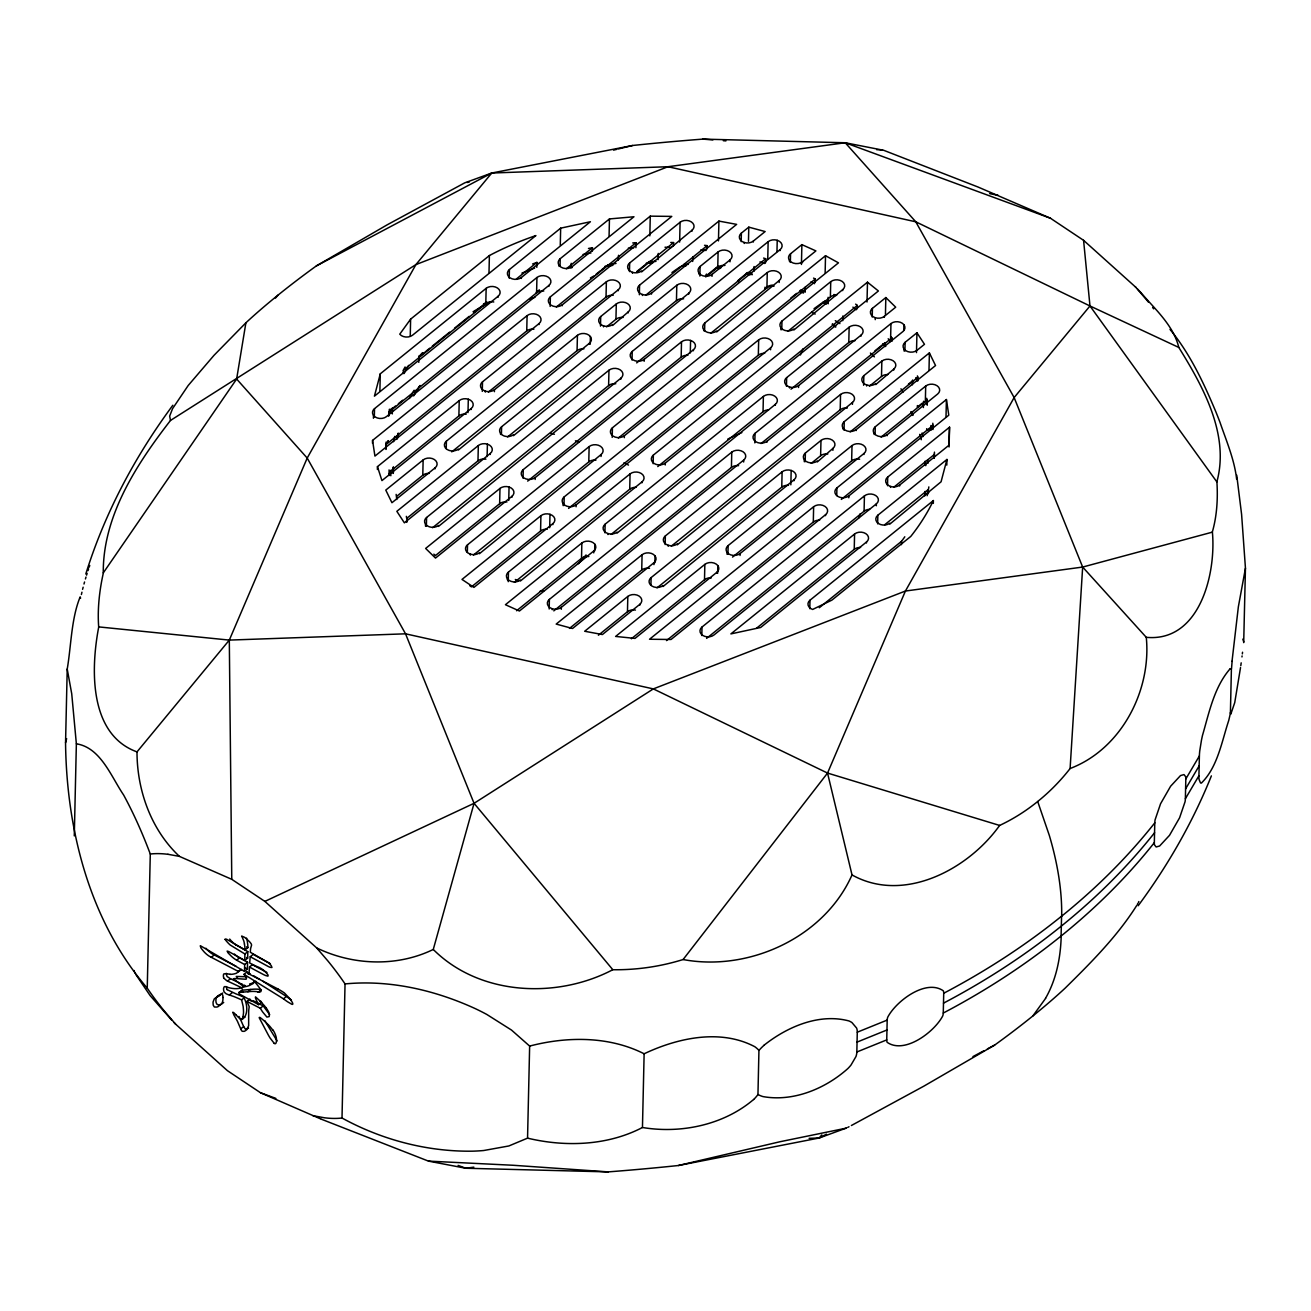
<?xml version="1.0" encoding="UTF-8"?>
<svg xmlns="http://www.w3.org/2000/svg" width="1311" height="1311" viewBox="0 0 1311 1311"><rect width="100%" height="100%" fill="white"/><g stroke="black" fill="none" stroke-linecap="round" stroke-linejoin="round"><path stroke-width="1.5" d="M320.785 1118.971L260.528 1092.751L227.426 1070.677L175.608 1024.153L164.399 1011.109A162.531 83.625 51.1 0 1 147.242 988.15C89.574 920.781 66.566 830.142 65.55 742.78L67.222 669.069C71.253 645.422 71.253 618.563 80.184 596.849A44.803 3.032 -84.5 0 1 80.545 598.357M74.285 835.877L76.366 743.812L71.728 693.798L67.222 669.069M147.242 988.15L150.29 854.035C142.702 833.796 133.935 813.984 123.611 794.974C111.156 776.702 100.685 747.532 76.366 743.812M238.143 971.271L241.486 969.419L238.651 971.598L210.71 956.997A14.913 7.669 51.1 0 1 204.024 951.77L202.353 949.787A22.713 11.684 51.1 0 1 200.96 947.951L200.239 945.805A4.031 2.065 51.1 0 1 200.993 946.083L244.501 971.402L244.665 964.519L247.566 962.159L239.569 957.849A15.142 7.784 51.1 0 1 234.407 954.064M244.665 964.519L236.668 960.209A17.977 9.243 51.1 0 1 228.999 953.769L228.884 953.752A12.831 6.604 51.1 0 1 228.016 952.769L227.131 951.13L228.556 951.491A19.681 10.127 51.1 0 1 229.982 952.278L244.747 960.471L244.895 953.982L247.812 951.639L228.212 940.184A22.582 11.619 51.1 0 0 226.41 939.135L225.082 939.299M244.501 971.402L247.418 969.042L247.566 962.159M244.747 960.471L247.664 958.112L247.812 951.639M342.007 1118.021L345.039 983.922C389.793 979.596 435.17 990.149 475.713 1008.831A160.139 105.208 21.6 0 1 486.807 1014.452L511.503 1030.069L529.644 1046.08L527.546 1138.145L508.865 1145.961L483.726 1150.517A160.139 105.208 21.6 0 1 472.484 1151.173C427.124 1151.812 381.73 1139.8 342.007 1118.021A162.515 83.625 51.1 0 1 324.341 1117.759L312.87 1115.677M372.488 443.249L372.553 440.414L527.088 315.64A8.013 5.867 1.3 0 1 538.395 315.296A8.013 5.867 1.3 0 1 539.018 323.604L539.001 324.554M373.422 418.242L373.488 415.407M374.323 417.144L374.52 408.655L536.936 277.506A8.013 5.867 1.3 0 1 548.244 277.162A8.013 5.867 1.3 0 1 548.867 285.47L548.85 286.421M377.388 469.469L377.453 466.634L459.227 400.609A8.013 5.867 1.3 0 1 470.551 400.265A8.013 5.867 1.3 0 1 471.173 408.557L471.157 409.524M379.895 390.809L380.288 373.815L486.152 288.338A8.013 5.867 1.3 0 1 497.459 287.994A8.013 5.867 1.3 0 1 498.082 296.302L498.065 297.253M385.745 447.772L385.811 444.937M385.991 448.657L386.024 444.56M386.008 449.46L386.073 442.118M386.286 443.642L388.105 440.643M388.662 416.226L389.367 409.229M389.416 475.27L389.056 469.912M392.284 413.932L392.431 407.672M396.774 499.491L396.151 494.378M403.264 373.553L403.346 370.259A274.294 200.927 1.3 0 1 405.083 366.949M410.245 336.14L410.622 319.147L489.396 255.547A288.944 211.661 1.3 0 1 535.92 235.57L412.572 335.174A8.013 5.867 1.3 0 1 399.757 334.174L410.622 319.147M407.197 521.27L406.344 516.337M418.783 362.36L418.93 356.1M396.856 496.197L422.781 475.254L423.142 459.932A8.013 5.867 1.3 0 1 434.449 459.587A8.013 5.867 1.3 0 1 435.072 467.896L435.055 468.846M425.501 526.17L425.551 524.253M426.386 526.121L426.583 517.501L608.96 370.226A8.013 5.867 1.3 0 1 620.267 369.899A8.013 5.867 1.3 0 1 620.89 378.191L620.873 379.158M438.497 526.416L620.89 378.191M446.232 448.804L446.412 441.135L577.43 335.337A8.013 5.867 1.3 0 1 588.737 335.01A8.013 5.867 1.3 0 1 589.36 343.302L589.344 344.269M458.326 450.05L589.36 343.302M389.482 471.976L458.883 415.931L459.227 400.609M467.994 412.621L468.306 399.2M467.339 552.455L467.519 544.802L589.131 446.592A8.013 5.867 1.3 0 1 600.454 446.248A8.013 5.867 1.3 0 1 601.077 454.556L601.028 456.474M470.354 555.11L470.387 554.16M407.262 517.96L477.974 460.866L478.335 445.543A8.013 5.867 1.3 0 1 489.642 445.199A8.013 5.867 1.3 0 1 490.265 453.491L490.248 454.458M482.284 391.383L482.514 381.812L606.37 281.783A8.013 5.867 1.3 0 1 617.694 281.455A8.013 5.867 1.3 0 1 618.317 289.747L618.3 290.698M479.433 553.717L601.077 454.556M403.346 370.259L485.791 303.677L486.152 288.338M485.349 392.12L485.381 391.17M489.003 272.541L489.396 255.547M487.118 456.589L487.397 444.134M494.411 391.678L494.444 389.76L618.317 289.747M500.556 434.465L500.573 433.499M433.875 554.143A274.294 200.927 1.3 0 0 435.301 555.684L499.638 503.735L499.983 488.413A8.013 5.867 1.3 0 1 511.29 488.069A8.013 5.867 1.3 0 1 511.913 496.361L511.896 497.328M501.425 434.4L501.605 426.747L676.804 285.274A8.013 5.867 1.3 0 1 688.128 284.929A8.013 5.867 1.3 0 1 688.75 293.222L688.717 294.188M509.225 278.161L509.422 269.542L560.666 228.163L590.409 221.739L521.368 277.506A8.013 5.867 1.3 0 1 510.045 277.834A8.013 5.867 1.3 0 1 509.422 269.542M508.75 500.425L509.045 487.004M507.39 579.823L507.423 578.856M508.242 581.674L508.455 572.088L630.067 473.894A8.013 5.867 1.3 0 1 641.39 473.55A8.013 5.867 1.3 0 1 642.013 481.858L641.997 482.809M513.519 435.662L688.75 293.222M521.336 278.456L521.368 277.506M520.369 581.019L642.013 481.858M523.056 478.236L523.253 469.617L681.507 341.827A8.013 5.867 1.3 0 1 692.814 341.499A8.013 5.867 1.3 0 1 693.437 349.791L693.421 350.742M386.122 444.511L526.743 330.962L527.088 315.64M536.805 267.346L536.92 262.397A274.294 200.927 1.3 0 0 532.594 263.97M388.761 412.211L536.592 292.845L536.936 277.506M535.15 479.482L535.199 477.581L693.437 349.791M469.715 585.64A274.294 200.927 1.3 0 0 471.436 586.869L540.574 531.037L540.919 515.698A8.013 5.867 1.3 0 1 552.226 515.37A8.013 5.867 1.3 0 1 552.849 523.663L552.832 524.629M550.145 306.43L550.358 296.843L650.272 216.151L671.773 216.397L562.304 304.808A8.013 5.867 1.3 0 1 550.981 305.135A8.013 5.867 1.3 0 1 550.358 296.843M549.686 527.727L549.981 514.305M549.178 608.976L549.391 599.389L731.767 452.131A8.013 5.867 1.3 0 1 743.091 451.787A8.013 5.867 1.3 0 1 743.698 460.095L743.665 462.013M559.158 266.428L559.174 265.477M552.226 609.713L552.259 608.763M560.043 266.379L560.207 258.709L609.451 218.937L633.967 216.757L572.153 266.674A8.013 5.867 1.3 0 1 560.829 267.002A8.013 5.867 1.3 0 1 560.207 258.709M560.272 245.157L560.666 228.163M562.272 305.758L562.304 304.808M563.107 505.587L563.156 503.67M561.288 609.271L561.321 607.354L743.698 460.095M563.992 505.538L564.189 496.902L758.676 339.86A8.013 5.867 1.3 0 1 769.999 339.533A8.013 5.867 1.3 0 1 770.622 347.825L770.573 349.742M571.104 268.018L571.203 263.314M572.12 267.624L572.153 266.674M451.754 451.869L577.069 350.676L577.43 335.337M576.086 506.783L576.135 504.866L770.622 347.825M516.567 610.762L581.51 558.339L581.855 543A8.013 5.867 1.3 0 1 593.162 542.672A8.013 5.867 1.3 0 1 593.785 550.964L593.752 552.881M590.229 344.203L590.392 336.55M592.359 251.138L592.441 247.73L588.459 248.467M473.484 555.028L588.786 461.914L589.131 446.592M594.67 550.915L594.833 544.196M600.487 326.128L600.7 316.541L616.301 303.955A8.013 5.867 1.3 0 1 627.608 303.611A8.013 5.867 1.3 0 1 628.231 311.92L628.215 312.87M603.552 326.865L603.568 325.915M488.479 392.038L606.026 297.122L606.37 281.783M609.074 235.947L609.451 218.937M604.928 532.823L605.125 524.203L763.379 396.43A8.013 5.867 1.3 0 1 774.703 396.086A8.013 5.867 1.3 0 1 775.325 404.394L775.293 405.345M432.581 527.71L608.615 385.565L608.96 370.226M607.976 534.527L607.993 533.577M612.614 325.472L628.231 311.92M612.204 437.382L612.417 427.796L825.52 255.711L838.483 262.839L624.347 435.76A8.013 5.867 1.3 0 1 613.04 436.088A8.013 5.867 1.3 0 1 612.417 427.796M606.583 326.832L615.941 319.278L616.301 303.955M618.399 259.988L618.513 255.284M617.055 533.135L775.325 404.394M624.315 437.677L624.347 435.76M629.46 271.606L629.657 262.987L680.081 222.264A8.013 5.867 1.3 0 1 691.405 221.936A8.013 5.867 1.3 0 1 692.028 230.228L691.995 231.195M632.492 273.311L632.525 272.36M632.033 360.066L632.23 351.43L768.148 241.683A8.013 5.867 1.3 0 1 779.471 241.355A8.013 5.867 1.3 0 1 780.094 249.647L780.061 250.614M514.42 582.33L629.722 489.216L630.067 473.894M598.39 635.229L627.461 611.745L627.822 596.423A8.013 5.867 1.3 0 1 639.129 596.079A8.013 5.867 1.3 0 1 639.752 604.387L639.735 605.338M635.901 247.681L635.999 242.732L632.754 242.928M639.358 294.746L639.571 285.159L718.92 221.084L736.635 224.378L651.518 293.123A8.013 5.867 1.3 0 1 640.194 293.451A8.013 5.867 1.3 0 1 639.571 285.159M641.571 271.918L692.028 230.228M642.423 295.483L642.439 294.516M644.127 361.312L644.176 359.394L780.094 249.647M569.466 628.411L641.718 570.056L642.079 554.733A8.013 5.867 1.3 0 1 653.386 554.389A8.013 5.867 1.3 0 1 654.009 562.698L653.976 564.615M649.83 235.865L650.272 216.151M651.485 294.074L651.518 293.123M653.157 463.717L653.353 455.097L867.472 282.193L878.403 290.976L665.3 463.062A8.013 5.867 1.3 0 1 653.976 463.389A8.013 5.867 1.3 0 1 653.353 455.097M658.089 259.66L658.237 253.4M650.928 585.28L651.092 577.627L782.11 471.829A8.013 5.867 1.3 0 1 793.417 471.501A8.013 5.867 1.3 0 1 794.04 479.793L794.024 480.76M654.894 562.632L655.041 555.93M527.546 1138.145C565.303 1147.191 607.517 1145.748 642.456 1127.493L644.127 1053.782C677.705 1037.87 720.476 1028.561 754.808 1046.719A44.787 29.612 -17.4 0 1 758.938 1050.406L757.955 1094.472A41.772 25.909 -30.6 0 0 762.986 1096.586C793.352 1102.043 825.406 1088.671 847.856 1068.563A38.265 23.713 -30.5 0 0 850.986 1065.073L855.952 1056.584A24.565 15.224 -30.5 0 0 856.837 1051.996L857.279 1032.199A24.565 15.224 -30.5 0 0 856.607 1028.07L851.953 1022.564A38.265 23.713 -30.5 0 0 848.938 1020.941C819.277 1012.993 787.288 1026.775 764.166 1045.129M665.251 464.963L665.3 463.062M663.005 586.541L794.04 479.793M665.152 544.557L665.349 535.937L840.548 394.464A8.013 5.867 1.3 0 1 851.871 394.119A8.013 5.867 1.3 0 1 852.494 402.428L852.445 404.345M673.51 245.878L673.575 242.568L670.757 242.453M668.2 546.261L668.217 545.294M507.636 436.924L676.46 300.596L676.804 285.274M679.639 242.093L680.081 222.264M527.661 481.104L681.163 357.166L681.507 341.827M677.263 544.852L852.494 402.428M690.291 352.888L690.586 340.434M692.667 261.446L692.782 256.759M699.025 274.196L699.058 273.229M699.861 276.047L700.09 266.477L718.1 251.925A8.013 5.867 1.3 0 1 729.408 251.597A8.013 5.867 1.3 0 1 730.03 259.889L729.998 261.807M703.728 330.749L703.745 329.798M704.613 330.7L704.777 323.03L767.263 272.573A8.013 5.867 1.3 0 1 778.587 272.229A8.013 5.867 1.3 0 1 779.209 280.538L779.16 282.455M705.597 275.523L706.498 274.065M707.071 248.943L707.153 245.632L704.531 245.288M701.811 635.54L702.008 627.035L864.424 495.886A8.013 5.867 1.3 0 1 875.748 495.558A8.013 5.867 1.3 0 1 876.371 503.85L876.322 505.767M631.378 638.768L704.499 579.724L704.843 564.385A8.013 5.867 1.3 0 1 716.167 564.058A8.013 5.867 1.3 0 1 716.789 572.35L716.773 573.317M711.988 276.342L712.02 274.425L730.03 259.889M705.744 276.949L717.756 267.264L718.1 251.925M718.461 240.913L718.92 221.084M716.707 331.945L779.209 280.538M717.658 573.251L717.822 565.598M727.048 554.274L727.097 552.357M727.933 554.225L728.129 545.589L852.003 445.576A8.013 5.867 1.3 0 1 863.31 445.232A8.013 5.867 1.3 0 1 863.933 453.54L863.916 454.491M553.799 610.877L731.423 467.453L731.767 452.131M737.536 281.291L738.388 281.488L738.421 279.915M741.19 241.634L741.37 233.129L748.794 227.147L765.132 231.555L753.317 241.093A8.013 5.867 1.3 0 1 741.993 241.437A8.013 5.867 1.3 0 1 741.37 233.129M744.222 243.453L744.238 242.486M740.027 555.471L740.076 553.553L863.933 453.54M748.466 241.306L748.794 227.147M753.301 242.043L753.317 241.093M753.94 271.262L754.038 266.559M754.825 442.905L755.038 433.335L890.956 323.588A8.013 5.867 1.3 0 1 902.279 323.243A8.013 5.867 1.3 0 1 902.902 331.552L766.984 441.299A8.013 5.867 1.3 0 1 755.66 441.627A8.013 5.867 1.3 0 1 755.038 433.335M568.581 508.406L758.332 355.199L758.676 339.86M765.034 287.158L765.001 288.715L767.115 287.011A8.013 5.867 1.3 0 1 772.589 285.126M765.591 262.741L765.69 258.726L763.576 258.07M611.106 534.429L763.035 411.752L763.379 396.43M710.677 333.322L766.919 287.912L767.263 272.573M767.754 258.693L768.148 241.683M766.968 442.249L766.984 441.299M776.964 251.614L777.226 240.29M780.881 329.749L780.93 327.832M781.766 329.684L781.962 321.064L830.732 281.685A8.013 5.867 1.3 0 1 842.055 281.341A8.013 5.867 1.3 0 1 842.678 289.649L842.662 290.6M657.057 587.852L781.749 487.168L782.11 471.829M786.453 386.253L786.649 377.634L849.151 327.176A8.013 5.867 1.3 0 1 860.458 326.832A8.013 5.867 1.3 0 1 861.081 335.141L861.065 336.091M789.484 261.495L789.517 260.545M790.353 262.397L790.549 253.777L801.89 244.633L815.901 250.909L802.496 261.741A8.013 5.867 1.3 0 1 791.172 262.069A8.013 5.867 1.3 0 1 790.549 253.777M789.501 387.941L789.517 386.991M793.876 329.995L842.678 289.649M790.844 484.808L791.172 470.436M798.546 387.499L798.596 385.598L861.081 335.141M801.431 264.461L801.89 244.633M802.463 262.692L802.496 261.741M805.233 291.714L805.347 287.027M804.298 461.718L804.348 459.8M805.183 461.669L805.38 453.032L820.981 440.447A8.013 5.867 1.3 0 1 832.288 440.103A8.013 5.867 1.3 0 1 832.911 448.411L832.878 450.329M815.245 282.291L815.327 278.997L813.541 278.096M809.805 608.697L810.001 600.192L933.383 500.556L933.317 503.391M666.496 640.587L813.295 522.057L813.639 506.718A8.013 5.867 1.3 0 1 824.963 506.39A8.013 5.867 1.3 0 1 825.586 514.682L825.553 515.649M817.294 461.964L832.911 448.411M811.28 463.324L820.62 455.769L820.981 440.447M825.143 272.704L825.52 255.711M827.978 301.989L828.093 297.302M787.911 331.322L830.387 297.007L830.732 281.685M836.746 495.591L836.91 487.921L946.411 399.527L948.787 415.194L848.856 495.886A8.013 5.867 1.3 0 1 837.532 496.23A8.013 5.867 1.3 0 1 836.91 487.921M671.379 546.113L840.204 409.786L840.548 394.464M842.744 320.687L842.842 316M843.202 429.369L843.219 428.418M844.055 430.27L844.251 421.65L929.384 352.905L935.546 365.54L856.198 429.615A8.013 5.867 1.3 0 1 844.874 429.942A8.013 5.867 1.3 0 1 844.251 421.65M790.992 389.17L848.791 342.499L849.151 327.176M848.807 497.803L848.856 495.886M732.521 557.109L851.642 460.898L852.003 445.576M857.263 308.822L857.345 305.43L855.624 304.119M856.165 430.565L856.198 429.615M756.562 628.215L854.231 549.358L854.575 534.019A8.013 5.867 1.3 0 1 865.899 533.692A8.013 5.867 1.3 0 1 866.522 541.984L866.489 542.951M863.621 385.254L863.834 375.667L881.844 361.115A8.013 5.867 1.3 0 1 893.168 360.787A8.013 5.867 1.3 0 1 893.791 369.079L893.758 370.046M867.013 302.022L867.489 282.176M866.669 385.991L866.702 385.024M706.596 638.375L864.08 511.224L864.424 495.886M872.225 317L872.421 308.38L885.826 297.548L895.692 307.184L884.368 316.344A8.013 5.867 1.3 0 1 873.044 316.672A8.013 5.867 1.3 0 1 872.421 308.38M875.24 319.655L875.289 317.737M874.224 434.498L874.24 433.548M875.748 384.582L893.791 369.079M875.092 434.449L875.273 426.78L925.697 386.057A8.013 5.867 1.3 0 1 937.021 385.713A8.013 5.867 1.3 0 1 937.644 394.021L887.219 434.744A8.013 5.867 1.3 0 1 875.895 435.072A8.013 5.867 1.3 0 1 875.273 426.78M877.649 523.843L877.846 515.223L946.935 459.456L946.804 465.11M869.488 386.139L881.5 376.454L881.844 361.115M884.335 317.295L884.368 316.344M884.958 346.514L885.04 343.384M885.449 314.542L885.826 297.548M887.186 435.694L887.219 434.744M761.019 443.56L890.611 338.91L890.956 323.588M887.514 485.725L887.694 477.089L949.541 427.173L948.902 445.281L899.641 485.054A8.013 5.867 1.3 0 1 888.317 485.398A8.013 5.867 1.3 0 1 887.694 477.089M891.922 341.335L891.988 338.025L890.775 336.616M889.776 524.154L941.069 481.792L946.935 459.456M890.546 487.413L890.562 486.463M886.744 1039.885A13.979 7.85 -41.9 0 0 887.137 1042.311C904.574 1054.536 934.448 1031.954 942.756 1015.878A13.979 7.833 -41.9 0 0 943.264 1013.026L943.723 993.23A13.979 7.833 -41.9 0 0 943.314 990.821C925.877 978.596 896.003 1001.162 887.711 1017.238A13.979 7.85 -41.9 0 0 887.186 1020.089L886.744 1039.885L856.837 1051.996M899.625 486.02L899.641 485.054M903.803 330.454L903.934 324.784M904.049 351.004L904.082 349.087M904.918 350.955L905.114 342.318L916.946 332.781L924.484 344.301L917.061 350.283A8.013 5.867 1.3 0 1 905.737 350.627A8.013 5.867 1.3 0 1 905.114 342.318M901.444 544.655L901.509 541.345A274.294 200.927 1.3 0 0 904.803 536.789M912.407 384.811L912.522 380.108M916.487 352.61L916.946 332.781M922.075 403.313L917.356 407.115L917.389 405.558M917.946 380.829L917.421 375.88M923.386 407.557L923.534 401.297M881.156 437.071L925.353 401.395L925.697 386.057M931.433 429.533A8.013 5.867 1.3 0 0 926.697 430.205L926.73 428.648M927.27 405.165L926.762 398.298M929.007 369.899L929.384 352.905M927.893 493.1L928.843 486.889M930.794 430.221L930.892 425.518M933.039 428.599L932.809 423.224M934.137 458.276L934.235 454.425M934.448 453.885L934.301 457.85M946.018 416.521L946.411 399.527M949.082 447.002L949.541 427.173M943.281 1013.042A761.675 557.962 1.3 0 0 1061.091 936.021L1061.566 916.242A761.675 557.962 1.3 0 0 1154.811 822.816A13.979 4.212 -68.8 0 1 1155.089 819.817L1160.563 803.758L1170.625 786.223L1180.539 775.555L1183.98 774.588L1185.636 776.669A13.979 4.212 -68.8 0 1 1185.816 778.947L1185.373 798.743A13.979 4.212 -68.8 0 1 1185.062 801.742L1179.589 817.785L1169.51 835.336L1159.612 846.005L1156.155 846.972L1154.516 844.874A13.979 4.212 -68.8 0 1 1154.335 842.596L1154.778 822.8M1230.439 712.955A41.772 8.013 -76.7 0 1 1228.702 720.575C1221.721 741.698 1217.64 767.099 1201.4 783.077A38.265 7.276 -76.7 0 1 1200.466 782.864L1199.09 779.521A24.565 4.67 -76.7 0 1 1198.926 775.751L1199.385 755.955A24.565 4.67 -76.7 0 1 1199.729 751.006L1201.433 740.354A38.265 7.276 -76.7 0 1 1202.482 735.455C1209.086 712.774 1214.101 687.357 1229.849 669.102M1230.406 712.971L1231.406 668.889A41.772 7.948 -76.6 0 0 1229.833 669.118M1236.634 479.138C1234.421 459.62 1226.391 440.955 1220.017 422.388A160.139 43.23 73.7 0 0 1215.658 411.326C1203.514 382.533 1190.011 353.659 1170.002 329.405M1243.697 642.636L1245.45 568.22L1241.599 514.387L1236.715 475.123M934.448 452.115L934.333 454.491L893.938 487.102M1083.574 240.323L1089.982 305.971L1014.14 397.561L905.426 591.032L827.536 773.064L852.019 874.929C903.738 903.836 968.305 869.422 999.621 825.438A255.022 213.07 75.2 0 0 1037.689 801.496A255.022 213.07 75.2 0 0 1070.104 768.541L1082.657 567.057L1014.14 397.561L915.783 221.805L845.218 142.752L702.811 139.113A229.196 20.271 -4.4 0 0 632.607 145.488L491.756 173.019L464.733 182.852L387.187 224.82L316.361 265.904A254.989 54.259 -31.4 0 0 278.178 295.008A254.989 54.259 -31.4 0 0 245.878 322.817L213.988 355.347L188.194 385.5L172.577 408.639L169.66 416.095L170.479 420.454L415.915 264.593L667.987 166.726L845.218 142.752L883.712 150.306L977.891 186.965L1050.472 218.249L1083.574 240.323L1135.736 287.207M266.952 972.467L254.695 965.912A135.443 69.696 51.1 0 1 252.466 964.601L249.549 966.961L248.943 973.942L278.063 989.051M1232.012 661.399L1238.354 606.829L1245.45 568.22M270.377 963.732A148.52 76.415 51.1 0 1 268.689 962.864L253.154 954.375L250.237 956.719L249.647 962.913A63.42 32.628 51.1 0 0 258.546 967.19L259.644 967.682A14.159 7.276 51.1 0 1 266.461 973.041L266.952 973.614A6.113 3.146 51.1 0 1 268.116 975.187L267.952 976.154L265.609 975.531A37.38 19.239 51.1 0 1 263.331 974.466L253.777 969.386A147.471 75.874 51.1 0 1 249.549 966.961M1242.336 653.894L1242.549 652.222M1241.959 656.942L1242.091 655.942M1241.189 662.842L1240.796 665.693M1240.534 667.545L1234.733 702.63L1230.816 714.151A44.787 3.032 -84.5 0 1 1230.455 712.627M170.479 420.454C136.721 464.028 102.782 515.879 103.274 572.891L236.636 379.026L245.894 322.817M388.072 442.2L388.269 441.201M389.039 415.161L390.399 409.229M66.632 738.617L65.55 742.78M82.593 589.327L83.15 587.197M83.986 584.034L84.559 581.986M167.955 854.28L179.41 856.378L231.768 879.32L264.871 901.394L316.672 947.919C352.757 965.453 396.922 967.157 433.269 949.459L474.058 803.315L405.541 633.819L307.2 458.063L236.636 379.026M928.729 491.838L928.155 493.788M85.428 578.97L86.002 577.037M86.592 575.152L87.149 573.317M253.941 982.005L254.629 982.021A3.802 1.95 51.1 0 1 255.268 982.595L255.924 983.283A29.432 15.142 51.1 0 1 258.201 986.118L258.775 986.872A14.536 7.473 51.1 0 1 259.693 988.166L260.971 991.001A2.327 1.196 51.1 0 1 260.889 991.591L259.627 992.132A11.799 6.063 51.1 0 1 258.431 991.985L257.726 991.853M85.805 573.989C104.683 513.207 135.049 456.326 172.839 405.246M88.017 570.646L88.591 568.892M380.288 373.815L374.422 396.168L498.082 296.302M89.181 567.171L89.754 565.467M800.398 354.97L802.971 348.906M852.019 874.929C824.373 937.316 749.122 971.91 683.097 959.537A229.196 228.048 82.3 0 1 612.778 969.73C556.618 999.195 479.515 995.672 433.269 949.459M1211.38 775.883C1192.797 822.161 1167.79 865.702 1138.161 905.754M179.41 856.378C151.06 829.781 137.016 790.32 136.999 751.891L229.31 640.096L307.2 458.063L415.915 264.593L491.756 173.019L667.987 166.726L915.783 221.805L1089.982 305.971L1178.802 347.448C1203.121 386.663 1229.816 434.629 1216.854 481.891L1089.982 305.971M238.651 971.598L236.422 973.237A55.472 28.547 51.1 0 1 234.554 973.794A42.165 21.697 51.1 0 1 230.081 974.352M1138.423 902.378L1138.849 901.542M243.83 984.987L245.239 985.692C239.946 990.084 231.686 988.936 225.426 986.626A3.917 2.016 51.1 0 0 224.165 986.888L223.657 988.117A9.849 5.064 51.1 0 0 223.853 991.165A5.031 2.589 51.1 0 0 224.247 992.001L225.853 993.607A17.453 8.98 51.1 0 0 229.032 994.869L233.8 996.524A127.659 65.681 51.1 0 1 238.618 998.54L241.601 999.883L243.141 1006.34A87.509 45.016 51.1 0 1 243.354 1008.749L243.42 1009.519A64.354 33.119 51.1 0 1 243.518 1012.944L242.797 1018.106L240.896 1019.417A6.424 3.31 51.1 0 1 239.749 1018.549L238.897 1017.811A35.381 18.207 51.1 0 1 236.111 1015.009L235.865 1014.763M1137.293 904.475L1137.882 903.41M1199.385 755.955L1185.816 778.947M1199.155 765.853L1185.603 788.845M1198.926 775.751L1185.373 798.743M242.06 1019.516C248.992 1015.009 247.238 1002.751 243.535 997.081A135.197 69.565 51.1 0 0 235.964 993.869L227.147 989.658M1136.67 905.573C1117.152 936.496 1091.014 962.618 1065.106 988.183A255.022 54.259 -31.4 0 1 1032.822 1015.992A255.022 54.259 -31.4 0 1 994.639 1045.096L923.813 1086.18L851.38 1125.51M1045.604 998.376L1032.839 1015.976M683.097 959.537L827.536 773.064L999.621 825.438M216.643 997.032C215.184 999.736 215.496 1006.455 220.084 1004.619A38.085 19.599 51.1 0 0 221.772 1003.898L223.706 1002.456M321.31 1119.184L428.468 1161.12L465.782 1168.248L608.189 1171.887A229.196 20.271 -4.4 0 0 678.393 1165.512L819.244 1137.981L821.817 1134.884M233.292 978.825L242.945 985.97L245.239 985.692M275.474 298.072L278.161 295.024M753.612 1099.487C723.672 1125.018 680.835 1133.9 642.456 1127.493M419.733 356.281L424.764 352.217M426.026 351.201L429.779 348.169M432.269 346.153L449.64 332.142M454.54 328.176L469.158 316.377M473.992 312.477L486.774 302.153M516.419 278.948L536.92 262.397M391.104 409.573L395.48 406.049M398.364 403.722L402.657 400.248M536.232 292.386L539.378 289.846M566.401 268.755L592.441 247.73M548.867 285.47L386.45 416.619A8.013 5.867 1.3 0 1 375.143 416.947A8.013 5.867 1.3 0 1 374.52 408.655M593.949 275.966L590.425 277.965M596.112 274.212L600.34 270.787M601.388 269.951L606.452 265.871M607.452 265.068L616.055 263.413M556.388 307.02L635.999 242.732M539.018 323.604L374.93 456.097L372.553 440.414M636.867 271.475L649.256 261.479L655.959 261.43M636.671 272.377L673.575 242.568M471.173 408.557L381.943 480.613L377.453 466.634M423.142 459.932L385.778 490.085L391.94 502.719L435.072 467.896M645.635 295.303L707.153 245.632M478.335 445.543L396.84 511.323L404.378 522.843L490.265 453.491M706.465 275.638L717.887 266.412L721.23 266.969M636.671 362.901L765.69 258.726M499.983 488.413L425.633 548.44L435.498 558.076L511.913 496.361M790.828 298.056L796.564 293.418M618.415 437.989L815.327 278.997M540.919 515.698L461.996 579.429L473.943 587.394L552.849 523.663M823.095 302.169L814.049 308.691M657.761 466.585L857.345 305.43M581.855 543L505.423 604.715L519.435 611.008L593.785 550.964M874.896 350.873L884.81 342.876L885.449 343.466M642.079 554.733L556.192 624.085L572.53 628.493L654.009 562.698M627.822 596.423L584.673 631.263L602.404 634.54L639.752 604.387M908.425 384.156L912.915 380.518M850.216 431.893L918.044 377.126M211.317 957.276L214.217 954.932L236.177 966.354M704.843 564.385L615.613 636.441L634.999 638.408L716.789 572.35M235.57 944.608L244.993 949.934L247.91 947.591A50.031 25.745 51.1 0 0 247.386 942.134L247.369 941.675A26.974 13.88 51.1 0 0 247.009 939.807L246.55 938.102M236.668 960.209L239.569 957.849M813.639 506.718L649.535 639.244L671.019 639.489L825.586 514.682M223.886 978.203L226.787 980.743A14.601 7.522 51.1 0 0 227.459 981.054L230.556 978.76L239.979 983.135M233.932 978.612L234.292 978.58A39.51 20.32 51.1 0 1 235.931 978.563L245.452 979.219A3.736 1.917 51.1 0 0 246.009 979.186L246.173 979.104A1.655 0.852 51.1 0 0 246.402 978.448L245.485 976.449A15.699 8.079 51.1 0 0 243.977 974.352L246.894 971.992L250.286 973.909M215.971 997.687L220.297 994.541A59.306 30.514 51.1 0 0 222.69 993.05M841.318 499.425L933.121 425.288M229.343 995L232.26 992.656M239.307 992.394L242.994 990.051A87.329 44.935 51.1 0 0 245.288 989.952L250.778 989.379L247.861 991.722L239.307 992.394A9.177 4.72 51.1 0 0 238.684 992.394L239.176 993.82A16.289 8.374 51.1 0 0 240.519 994.639L258.595 1004.636L261.512 1002.292L260.987 1001.293M241.601 999.883L244.518 997.54M258.431 991.985L261.348 989.641A69.254 35.626 51.1 0 0 250.86 989.494M235.783 1014.665L235.046 1013.895A15.994 8.227 51.1 0 0 234.39 1013.256L234.341 1013.206A6.621 3.409 51.1 0 0 233.587 1012.534L232.784 1012.239L233.833 1014.878A31.874 16.404 51.1 0 0 234.735 1016.467L234.931 1016.812A70.499 36.282 51.1 0 1 237.438 1021.269L240.732 1028.889A6.063 3.114 51.1 0 0 240.978 1029.709L242.174 1031.282L244.125 1031.347A21.73 11.176 51.1 0 0 245.173 1030.839A32.021 16.486 51.1 0 0 246.796 1029.627L248.648 1025.694L248.664 1012.928A91.409 47.032 51.1 0 1 248.746 1010.224L249.09 1007.536A5.277 2.704 51.1 0 0 249.156 1006.553L246.976 1001.407L249.877 999.064M876.371 503.85L713.954 634.999A8.013 5.867 1.3 0 1 702.63 635.343A8.013 5.867 1.3 0 1 702.008 627.035M246.976 1001.407L260.315 1008.257L263.232 1005.898L269.64 1014.599M240.732 1028.889L243.633 1026.546L239.995 1018.254M854.575 534.019L730.882 633.901L760.626 627.494L866.522 541.984M243.993 974.335L283.471 998.818L286.388 996.475L291.403 1000.047M884.646 524.793L927.975 489.806M819.277 607.747L901.509 541.345M244.895 1017.303L243.19 1016.631M264.871 901.394L474.058 803.315L653.337 688.898L905.426 591.032L1082.657 567.057L1212.396 532.135C1216.264 574.382 1199.352 642.357 1146.273 637.326L1082.657 567.057M248.5 1028.234L245.272 1029.02L243.633 1026.546M217.38 996.884L217.937 996.589A57.078 29.366 51.1 0 0 221.543 993.918M220.297 994.541L219.035 995.246A44.738 23.024 51.1 0 0 216.889 996.753M255.907 981.283L253.744 982.414M316.361 265.904L491.756 173.019M809.116 1138.341L819.244 1137.981L826.487 1134.162M972.942 1056.584L983.791 1050.832M987.396 1048.915L994.639 1045.096M849.02 1126.739L847.84 1127.345M819.244 1137.981L846.66 1127.952M253.498 982.529L252.957 982.808A58.7 30.202 51.1 0 1 249.582 983.987M250.975 984.692L253.007 983.643A7.669 3.949 51.1 0 0 253.892 981.972M887.186 1020.089L857.279 1032.199M886.957 1029.987L857.066 1042.098M1070.087 768.525C1121.282 749.122 1151.582 690.602 1146.273 637.326M529.644 1046.08C566.926 1036.313 609.091 1036.018 644.127 1053.782M632.574 145.488L618.3 148.979M678.426 1165.512L780.012 1141.734L846.267 1128.148M613.564 150.126L616.727 149.356M583.067 254.449L590.999 252.925M469.191 182.114L466.995 182.491M473.845 1167.151L465.782 1168.248L458.113 1165.413M221.952 993.574L222.804 995.475A33.906 17.453 51.1 0 1 222.952 997.491M628.33 248.172L633.737 247.812M136.999 751.891C88.738 734.406 90.77 668.594 98.735 626.904L229.31 640.096L405.541 633.819L653.337 688.898L827.536 773.064M242.224 990.034L241.077 990.559L243.01 992.05M664.988 247.222L671.576 247.435M882.532 149.88L876.649 149.683M428.468 1161.12L513.109 1165.266L608.189 1171.887M671.953 272.524L679.049 267.591A8.013 5.867 1.3 0 1 686.128 265.772M230.048 974.286L227.131 973.794A15.158 7.8 51.1 0 0 226.262 973.565L223.804 973.942A4.031 2.065 51.1 0 0 223.509 974.663A9.751 5.015 51.1 0 0 223.771 978.17M723.295 140.703L725.933 140.9M712.905 139.916L702.811 139.113M246.96 976.761L236.259 976.449L237.553 977.908M700.893 249.795L706.17 250.467M989.641 193.635L998.113 195.306M751.875 273.507L747.762 272.475L740.354 278.456A8.013 5.867 1.3 0 0 738.388 281.488M759.921 261.938L764.87 263.462M845.218 142.752L1050.472 218.249M260.528 1092.751L275.884 1098.405M227.639 981.12L242.322 988.035M230.556 978.76L227.262 976.646A1.704 0.885 51.1 0 1 226.787 975.843A9.308 4.785 51.1 0 1 226.361 973.483M800.857 289.944L805.282 291.861M214.217 954.932L213.644 954.654A14.896 7.669 51.1 0 1 206.958 949.459L205.909 948.246M515.321 579.462L517.927 580.986M241.191 983.709L242.486 984.332M811.017 281.849L814.623 283.651M253.22 1000.768L263.232 1005.898M824.504 301.038L827.782 302.775M246.517 957.505L247.664 958.112M259.824 1001.358L261.512 1002.292M246.534 946.821L247.91 947.591M245.501 967.977L247.418 969.042M250.237 956.719L268.231 966.469A24.303 12.504 51.1 0 0 270.148 967.321L271.967 967.518L271.295 965.781A9.095 4.67 51.1 0 0 270.738 965.06A11.733 6.031 51.1 0 0 268.591 962.733L250.335 952.278A65.255 33.578 51.1 0 1 250.614 948.508L251.384 945.772A2.704 1.393 51.1 0 0 251.024 943.543L249.942 942.183A14.536 7.473 51.1 0 0 247.91 940.184L247.042 939.397A55.259 28.432 51.1 0 0 244.649 937.332L241.65 936.054A7.292 3.753 51.1 0 0 242.355 937.48L243.764 940.872A24.106 12.405 51.1 0 1 244.436 944.018M832.239 324.292L835.73 327.16M253.547 975.761L259.693 979.333M244.895 953.982L230.179 945.002A20.075 10.324 51.1 0 1 226.311 940.954L226.246 940.905A6.653 3.425 51.1 0 1 225.066 939.315M262.593 981.038L286.388 996.475M833.993 294.467L835.877 295.63M835.304 320.671L839.925 323.604M243.928 986.626L244.157 986.79A59.732 30.727 51.1 0 0 250.073 985.216M852.904 307.135L856.362 309.724M283.471 998.818L284.323 999.457A70.106 36.069 51.1 0 0 287.535 1001.768L291.616 1004.16A3.245 1.672 51.1 0 0 292.697 1004.341L292.763 1003.423A5.342 2.753 51.1 0 0 292.156 1002.161A27.498 14.142 51.1 0 0 290.518 999.474L284.405 992.951A45.672 23.5 51.1 0 0 278.079 989.1M274.196 1043.31L270.082 1038.017A52.489 27.007 51.1 0 1 268.263 1034.92L259.414 1018.139A2.032 1.049 51.1 0 1 259.201 1017.549L259.627 1017.32A5.015 2.573 51.1 0 1 260.66 1017.942L262.675 1019.565A61.715 31.759 51.1 0 1 265.428 1022.023L267.378 1023.858A26.728 13.749 51.1 0 1 269.837 1026.349L272.934 1030.217M277.113 1040.95L264.756 1020.597M175.608 1024.153L174.15 1022.662M1137.555 289.075L1139.685 291.304M171.659 1020.056L150.142 995.623L135.983 974.712M1140.39 292.042C1154.68 308.921 1173.427 325.161 1178.802 347.448M888.17 338.762L890.661 341.565M1135.375 286.83L1146.601 299.875A162.515 83.625 51.1 0 1 1148.387 302.104M316.672 947.919L327.897 960.963A162.515 83.625 51.1 0 1 345.055 983.922M474.058 803.315L612.778 969.681M246.894 971.992L248.467 974.204M266.395 1008.225L268.296 1011.273A8.292 4.261 51.1 0 1 269.132 1016.599L266.903 1017.074L262.61 1011.912A52.063 26.794 51.1 0 1 260.315 1008.257M250.204 999.572L250.991 1001.014M406.852 522.368L406.23 521.286M238.963 1016.418L239.487 1017.352M1243.778 641.931L1242.812 639.129M915.717 377.748L917.307 380.829M258.595 1004.636L257.661 1002.817A48.114 24.745 51.1 0 1 256.3 1000.014L255.694 998.589A6.85 3.523 51.1 0 1 255.399 997.72L255.514 996.868L260.479 1001.391A91.049 46.852 51.1 0 1 262.741 1003.865L263.757 1004.996A22.303 11.471 51.1 0 1 266.395 1008.225M134.935 972.565L135.443 973.614M134.033 970.517L134.459 971.517M1037.706 801.529L1049.308 835.369A309.789 159.401 51.1 0 1 1061.664 916.291M925.779 400.707L927.057 404.525M389.088 475.549L388.679 473.5M932.252 425.436L932.908 429.549M244.452 944.018L244.665 945.493A45.852 23.598 51.1 0 1 245.026 949.951M222.952 997.491L222.968 998.359A22.484 11.57 51.1 0 1 221.428 1004.046L218.134 1006.602A33.725 17.354 51.1 0 1 216.889 1007.061L214.398 1007.028L213.283 1005.324A6.817 3.507 51.1 0 1 213.169 1004.554A33.676 17.322 51.1 0 1 213.054 1002.063L214.283 998.867A55.783 28.695 51.1 0 1 215.971 997.704M385.975 447.87L385.942 445.478M229.31 640.096L231.768 879.32M1216.903 481.924A229.196 124.561 54.6 0 1 1212.314 532.069M1231.537 668.495A44.787 3.048 -84.5 0 1 1232.127 661.203M1152.631 307.479A162.515 83.625 51.1 0 1 1153.68 308.839M1061.533 916.209A761.675 557.962 1.3 0 1 943.74 993.246M758.971 1050.406A41.772 25.843 -30.5 0 1 764.182 1045.146M98.686 626.92A229.196 123.742 -51.8 0 1 103.372 572.858M81.397 594.538A40.756 7.653 -76.7 0 1 81.938 592.195M150.273 854.018A162.531 83.625 51.1 0 1 167.955 854.313M581.51 558.339A8.013 5.867 1.3 0 1 588.819 556.536M854.231 549.358A8.013 5.867 1.3 0 1 860.59 547.474M641.718 570.056A8.013 5.867 1.3 0 1 649.502 568.335M627.461 611.745A8.013 5.867 1.3 0 1 635.442 610.074M704.499 579.724A8.013 5.867 1.3 0 1 711.365 577.872M526.743 330.962A8.013 5.867 1.3 0 1 533.921 329.159M813.295 522.057A8.013 5.867 1.3 0 1 819.654 520.172M540.574 531.037A8.013 5.867 1.3 0 1 547.31 529.185M458.883 415.931A8.013 5.867 1.3 0 1 466.241 414.145M477.974 460.866A8.013 5.867 1.3 0 1 485.922 459.178M485.791 303.677A8.013 5.867 1.3 0 1 493.772 301.989M404.083 373.553A274.294 200.927 1.3 0 1 408.655 365.392M521.942 273.098A274.294 200.927 1.3 0 1 534.642 268.132M499.638 503.735A8.013 5.867 1.3 0 1 506.98 501.949M890.611 338.91A8.013 5.867 1.3 0 1 891.988 338.025M889.792 523.187A8.013 5.867 1.3 0 1 878.468 523.531A8.013 5.867 1.3 0 1 877.846 515.223M933.383 500.556A288.944 211.661 1.3 0 1 910.768 536.428L831.862 600.143L812.607 609.468A8.013 5.867 1.3 0 1 810.001 600.192M925.353 401.395A8.013 5.867 1.3 0 1 927.385 400.216M536.592 292.845A8.013 5.867 1.3 0 1 543.77 291.026M438.513 525.465A8.013 5.867 1.3 0 1 427.206 525.793A8.013 5.867 1.3 0 1 426.583 517.501M608.615 385.565A8.013 5.867 1.3 0 1 615.793 383.746M561.321 607.354A8.013 5.867 1.3 0 1 550.014 607.698A8.013 5.867 1.3 0 1 549.391 599.389M731.423 467.453A8.013 5.867 1.3 0 1 738.601 465.651M864.08 511.224A8.013 5.867 1.3 0 1 869.603 509.34M535.199 477.581A8.013 5.867 1.3 0 1 523.876 477.909A8.013 5.867 1.3 0 1 523.253 469.617M681.163 357.166A8.013 5.867 1.3 0 1 687.898 355.297M479.449 552.767A8.013 5.867 1.3 0 1 468.142 553.095A8.013 5.867 1.3 0 1 467.519 544.802M588.786 461.914A8.013 5.867 1.3 0 1 595.964 460.112M494.444 389.76A8.013 5.867 1.3 0 1 483.136 390.104A8.013 5.867 1.3 0 1 482.514 381.812M606.026 297.122A8.013 5.867 1.3 0 1 613.204 295.303M641.587 270.951A8.013 5.867 1.3 0 1 630.28 271.295A8.013 5.867 1.3 0 1 629.657 262.987M644.176 359.394A8.013 5.867 1.3 0 1 632.852 359.738A8.013 5.867 1.3 0 1 632.23 351.43M612.647 324.505A8.013 5.867 1.3 0 1 601.323 324.849A8.013 5.867 1.3 0 1 600.7 316.541M615.941 319.278A8.013 5.867 1.3 0 1 623.118 317.475M663.038 585.591A8.013 5.867 1.3 0 1 651.714 585.919A8.013 5.867 1.3 0 1 651.092 577.627M781.749 487.168A8.013 5.867 1.3 0 1 788.485 485.316M798.596 385.598A8.013 5.867 1.3 0 1 787.272 385.926A8.013 5.867 1.3 0 1 786.649 377.634M848.791 342.499A8.013 5.867 1.3 0 1 855.149 340.614M875.764 383.631A8.013 5.867 1.3 0 1 864.457 383.959A8.013 5.867 1.3 0 1 863.834 375.667M881.5 376.454A8.013 5.867 1.3 0 1 887.858 374.569M617.071 532.168A8.013 5.867 1.3 0 1 605.748 532.512A8.013 5.867 1.3 0 1 605.125 524.203M763.035 411.752A8.013 5.867 1.3 0 1 768.557 409.868M677.295 543.901A8.013 5.867 1.3 0 1 665.972 544.229A8.013 5.867 1.3 0 1 665.349 535.937M840.204 409.786A8.013 5.867 1.3 0 1 847.381 407.983M513.551 434.695A8.013 5.867 1.3 0 1 502.228 435.039A8.013 5.867 1.3 0 1 501.605 426.747M676.46 300.596A8.013 5.867 1.3 0 1 683.637 298.793M712.02 274.425A8.013 5.867 1.3 0 1 700.713 274.769A8.013 5.867 1.3 0 1 700.09 266.477M717.756 267.264A8.013 5.867 1.3 0 1 724.934 265.445M716.724 330.995A8.013 5.867 1.3 0 1 705.4 331.339A8.013 5.867 1.3 0 1 704.777 323.03M766.919 287.912A8.013 5.867 1.3 0 1 774.096 286.093M458.358 449.099A8.013 5.867 1.3 0 1 447.035 449.427A8.013 5.867 1.3 0 1 446.412 441.135M577.069 350.676A8.013 5.867 1.3 0 1 583.936 348.824M817.327 460.997A8.013 5.867 1.3 0 1 806.003 461.341A8.013 5.867 1.3 0 1 805.38 453.032M820.62 455.769A8.013 5.867 1.3 0 1 827.815 453.967M793.892 329.028A8.013 5.867 1.3 0 1 782.585 329.372A8.013 5.867 1.3 0 1 781.962 321.064M830.387 297.007A8.013 5.867 1.3 0 1 836.746 295.122M740.076 553.553A8.013 5.867 1.3 0 1 728.752 553.897A8.013 5.867 1.3 0 1 728.129 545.589M851.642 460.898A8.013 5.867 1.3 0 1 859.623 459.227M520.385 580.052A8.013 5.867 1.3 0 1 509.078 580.396A8.013 5.867 1.3 0 1 508.455 572.088M629.722 489.216A8.013 5.867 1.3 0 1 636.081 487.331M576.135 504.866A8.013 5.867 1.3 0 1 564.812 505.21A8.013 5.867 1.3 0 1 564.189 496.902M758.332 355.199A8.013 5.867 1.3 0 1 764.69 353.314M422.781 475.254A8.013 5.867 1.3 0 1 429.139 473.369M943.51 1003.144A761.675 557.962 1.3 0 0 1061.32 926.107A761.675 557.962 1.3 0 0 1154.581 832.714M1154.352 842.612A761.675 557.962 1.3 0 1 1061.091 936.021M1061.205 936.103A309.789 159.401 51.1 0 1 1045.539 998.294M758.02 1094.488A44.787 29.579 -17.4 0 1 753.678 1099.503M235.587 944.674A16.256 8.374 51.1 0 1 229.704 939.086M227.032 989.625A8.407 4.326 51.1 0 1 226.557 986.577M247.926 991.821A72.76 37.445 51.1 0 1 257.677 991.739M274.212 1043.425A2.491 1.278 51.1 0 0 275.834 1043.261L276.08 1042.9A15.978 8.227 51.1 0 0 276.424 1040.787A15.126 7.784 51.1 0 0 273.114 1030.151M483.431 304.07A292.009 213.906 1.3 0 1 486.774 302.284M607.78 265.461A292.009 213.906 1.3 0 1 613.384 264.822M649.191 262.642A292.009 213.906 1.3 0 1 652.993 262.593M717.051 267.411A292.009 213.906 1.3 0 1 720.755 268.018M746.401 273.212A292.009 213.906 1.3 0 1 752.35 274.687M800.038 290.485A292.009 213.906 1.3 0 1 803.676 292.009M824.881 301.956A292.009 213.906 1.3 0 1 828.29 303.742M927.795 490.314A268.919 196.994 1.3 0 1 927.156 495.689M390.842 475.746A268.919 196.994 1.3 0 1 390.744 470.354M393.611 441.692A268.919 196.994 1.3 0 1 394.775 436.366M409.36 398.478A268.919 196.994 1.3 0 1 414.112 390.236M529.71 299.285A268.919 196.994 1.3 0 1 534.904 297.302M811.575 312.198A268.919 196.994 1.3 0 1 815.163 314.066M832.436 324.03A268.919 196.994 1.3 0 1 835.762 326.128M870.406 353.036A268.919 196.994 1.3 0 1 874.404 356.887M900.952 388.793A268.919 196.994 1.3 0 1 903.066 392.055M922.075 433.04A268.919 196.994 1.3 0 1 923.091 436.579M927.598 459.751A268.919 196.994 1.3 0 1 927.959 463.357M418.668 356.903A286.65 209.973 1.3 0 1 422.519 352.675M473.058 311.772A286.65 209.973 1.3 0 1 491.133 301.497M604.715 266.461A286.65 209.973 1.3 0 1 612.221 265.543M646.274 263.232A286.65 209.973 1.3 0 1 651.977 263.134M684.309 264.183A286.65 209.973 1.3 0 1 688.095 264.478M716.314 267.886A286.65 209.973 1.3 0 1 720.05 268.493M746.156 273.852A286.65 209.973 1.3 0 1 750.138 274.835M799.857 291.468A286.65 209.973 1.3 0 1 803.496 293.025M822.931 302.284A286.65 209.973 1.3 0 1 826.356 304.086M882.844 343.777A286.65 209.973 1.3 0 1 885.744 346.481M925.304 491.887A266.543 195.257 1.3 0 1 924.812 495.886M393.12 473.451A266.543 195.257 1.3 0 1 393.136 467.388M396.577 439.431A266.543 195.257 1.3 0 1 398.003 433.564M414.407 394.513A266.543 195.257 1.3 0 1 419.831 385.844M911.292 411.982A266.543 195.257 1.3 0 1 912.866 415.423M920.027 434.777A266.543 195.257 1.3 0 1 921.043 438.366M925.369 461.652A266.543 195.257 1.3 0 1 925.73 465.684M397.43 438.448A266.543 195.257 1.3 0 1 398.478 434.547M860.049 513.928A203.91 149.372 1.3 0 1 859.066 517.665M925.058 491.412A266.297 195.077 1.3 0 1 924.566 495.411M393.382 472.992A266.297 195.077 1.3 0 1 393.398 466.929M396.823 438.988A266.297 195.077 1.3 0 1 398.265 433.138M413.637 395.889A266.297 195.077 1.3 0 1 420.061 385.467M911.063 411.572A266.297 195.077 1.3 0 1 912.636 415.013M919.798 434.351A266.297 195.077 1.3 0 1 921.289 439.726M925.14 461.193A266.297 195.077 1.3 0 1 925.5 465.225M543.77 590.884A326.996 145.734 -56.3 0 1 539.919 591.31M578.43 563.746A354.396 157.959 -56.3 0 1 586.066 554.946M727.736 439.136A354.396 157.959 -56.3 0 1 741.829 432.614M550.964 433.384A354.396 182.344 51.1 0 1 554.406 434.269M575.431 440.824A354.396 182.344 51.1 0 1 578.987 442.102M624.069 462.652A354.396 182.344 51.1 0 1 628.493 465.077"/></g></svg>
